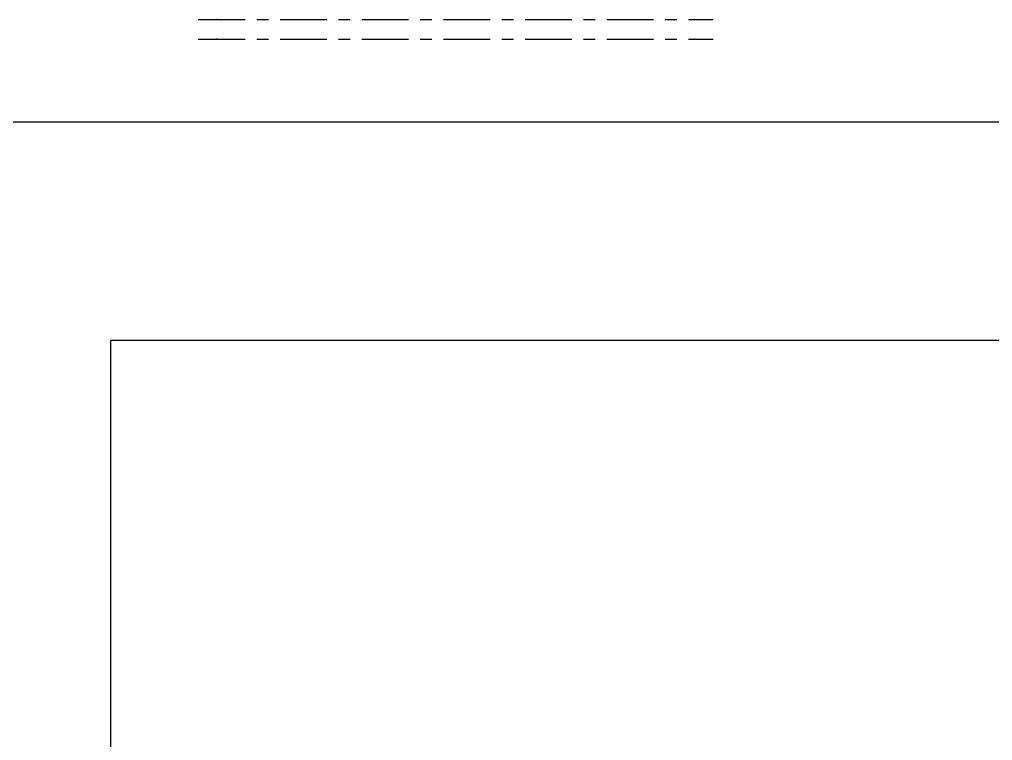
# Model space of a CAD drawing. Header units: millimetres. Extents: x 2519235 to 7246330, y 25937 to 201821.
# Drawn here: x 2612405 to 2638459, y 143262 to 162570 of the extents above; entities that cross this region are included whole.
import ezdxf

# ---------------------------------------------------------------- set-up
doc = ezdxf.new("R2010")
doc.units = ezdxf.units.MM
doc.linetypes.add('TA_GL_005.00000', pattern=[13.75, 5, -1.25, 1.25, -1.25, 5])
doc.layers.get('Defpoints').update_dxf_attribs({"color": 140})
doc.layers.add('000 - 0_SYM_DWG_GRIDLINE_MAIN_COLOR_251', color=251, linetype='Continuous')
doc.styles.add('TA', font='', dxfattribs={"height": 4.5})
doc.styles.get('TA').set_extended_font_data('Cordia New')

# ---------------------------------------------------------------- blocks, each defined once
blk = doc.blocks.new('*U1097')
at = {"layer": '000 - 0_SYM_DWG_GRIDLINE_MAIN_COLOR_251', "linetype": 'ByBlock', "ltscale": 5}
blk.add_line((10, 0), (-265.69, 0), dxfattribs=at)
at = {"layer": '000 - 0_SYM_DWG_GRIDLINE_MAIN_COLOR_251', "color": 3}
blk.add_point((-255.69, 0), dxfattribs=at)
at = {"layer": '000 - 0_SYM_DWG_GRIDLINE_MAIN_COLOR_251', "color": 0}
blk.add_point((0, 0), dxfattribs=at)
at = {"style": 'TA', "flags": 1}
blk.add_attdef('LOCATION', (6, -6), '', height=4.5, rotation=270, dxfattribs=at)

msp = doc.modelspace()

# ---------------------------------------------------------------- linework, layer by layer
msp.add_lwpolyline([(2595400.188, 59821.36), (2695400.188, 59821.36), (2695400.188, 159821.36), (2595400.188, 159821.36)], close=True)
at = {"layer": 'Defpoints'}
msp.add_lwpolyline([(2653544.057, 131780.189), (2614852.039, 131780.189), (2614852.039, 153980.189), (2653544.057, 153980.189)], close=True, dxfattribs=at)

# ---------------------------------------------------------------- block references
at = {"layer": '000 - 0_SYM_DWG_GRIDLINE_MAIN_COLOR_251', "linetype": 'TA_GL_005.00000', "xscale": 50, "yscale": 50, "zscale": 50, "rotation": 180}
for p in [(2617694.004, 162569.735), (2617694.004, 162038.098)]:
    msp.add_blockref('*U1097', p, dxfattribs=at)

doc.saveas('drawing.dxf')
